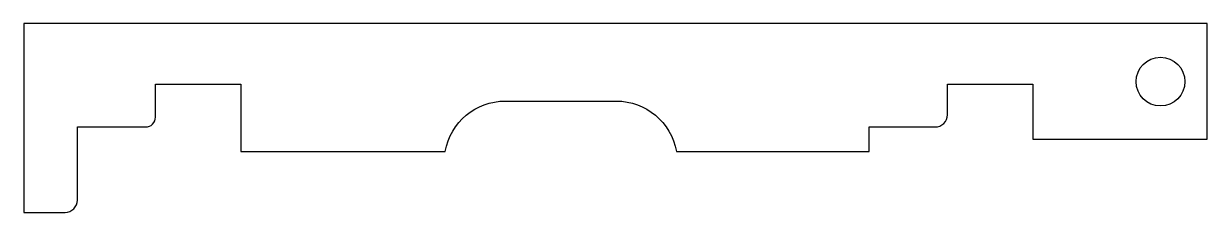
# Model space of a CAD drawing. Header units: millimetres. Extents: x -23 to 25.5, y 6 to 13.7.
import ezdxf

# ---------------------------------------------------------------- set-up
doc = ezdxf.new("R2010")
doc.units = ezdxf.units.MM
doc.layers.get('0').update_dxf_attribs({"linetype": 'CONTINUOUS'})

msp = doc.modelspace()

# ---------------------------------------------------------------- linework, layer by layer
msp.add_lwpolyline([(3.782, 8.483), (11.69, 8.483), (11.69, 9.483), (14.39, 9.483, 0.414214), (14.89, 9.983), (14.89, 11.233), (18.39, 11.233), (18.39, 8.983), (25.54, 8.983), (25.54, 13.72), (-22.962, 13.72), (-22.962, 5.983), (-21.262, 5.983, 0.414214), (-20.762, 6.483), (-20.762, 9.483), (-17.962, 9.483, 0.414214), (-17.562, 9.883), (-17.562, 11.233), (-14.062, 11.233), (-14.062, 8.483), (-5.685, 8.483, -0.363701), (-3.224, 10.547), (1.32, 10.547, -0.363701)], format="xyb", close=True)
msp.add_circle((23.621, 11.345), 1)

doc.saveas('drawing.dxf')
